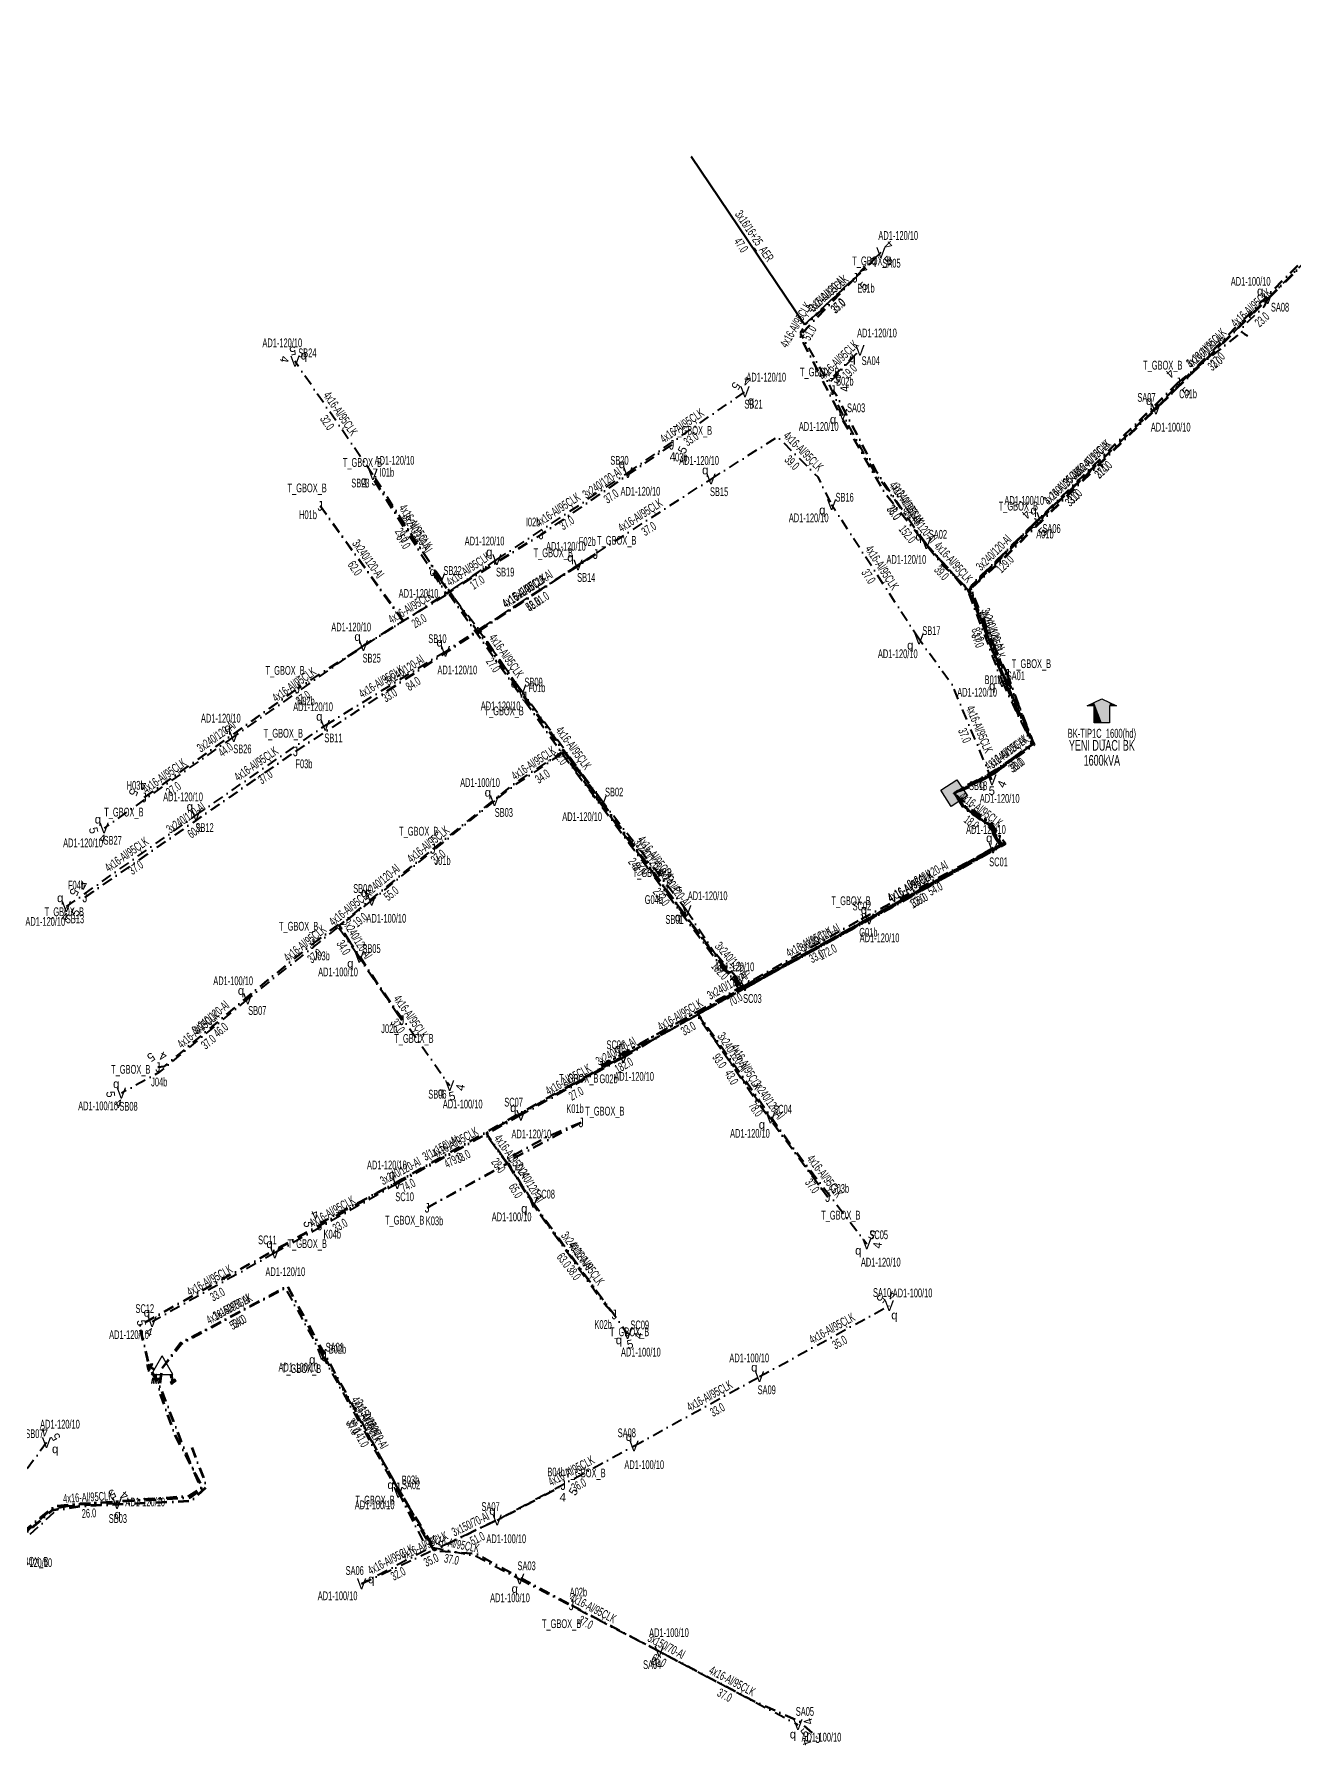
# Model space of a CAD drawing. Header units: millimetres. Extents: x 553786 to 559346, y 4090997 to 4099532.
# Drawn here: x 558039.1 to 558333, y 4093648.8 to 4094047.6 of the extents above; entities that cross this region are included whole.
import ezdxf
from ezdxf.enums import TextEntityAlignment as Align

# ---------------------------------------------------------------- set-up
doc = ezdxf.new("R2010")
doc.units = ezdxf.units.MM
doc.linetypes.add('DASHDOT', pattern=[5, 2.5, -1.25, 0, -1.25])
for name, color, linetype, lineweight in [('DIREK_AYD_YENI', 152, 'Continuous', 25), ('DIREK_BOX_YENI', 5, 'Continuous', 25), ('HAT_AG_HAVAI_YENI', 3, 'Continuous', 50), ('HAT_AYD_YERALTI_YENI', 4, 'DASHDOT', 40), ('HAT_BOX_YERALTI_YENI', 5, 'DASHDOT', 50), ('HAT_OG_YERALTI_YENI', 1, 'DASHDOT', 70), ('TRAFO_MEVCUT', 5, 'Continuous', 30), ('TRAFO_TADILAT_BYSK', 5, 'Continuous', 30), ('TRAFO_YENI', 5, 'Continuous', 30)]:
    doc.layers.add(name, color=color, linetype=linetype, lineweight=lineweight)
doc.styles.add('Direk', font='B_CAD')
doc.styles.get("Standard").update_dxf_attribs({"font": 'Arial'})

# ---------------------------------------------------------------- blocks, each defined once
blk = doc.blocks.new('YENI_BINA_KARE')
blk.add_hatch(color=5).paths.add_polyline_path([(-2.25, -2.25), (2.25, -2.25), (2.25, 2.25), (-2.25, 2.25)])
at = {"layer": 'TRAFO_TADILAT_BYSK', "linetype": 'Continuous'}
for p, q in [((-2.25, -2.25), (-2.25, 2.25)), ((-2.25, 2.25), (2.25, 2.25)), ((0, 1.8), (0, 2.7)), ((2.25, 2.25), (2.25, -2.25)), ((2.25, -2.25), (-2.25, -2.25))]:
    blk.add_line(p, q, dxfattribs=at)
blk = doc.blocks.new('YENI_BETKOSK')
at = {"layer": 'TRAFO_YENI', "linetype": 'Continuous'}
for p, q in [((-3.4, 2), (0, 3.6)), ((-1.8, 2), (-3.4, 2)), ((-1.8, -2), (-1.8, 2)), ((0, 3.6), (3.4, 2)), ((3.4, 2), (1.8, 2)), ((1.8, 2), (1.8, -2)), ((1.8, -2), (-1.8, -2))]:
    blk.add_line(p, q, dxfattribs=at)
for points in [[(-3.4, 2), (-1.8, 2), (-1.8, 2.752941)], [(-1.8, 2.752941), (0, -2), (0, 3.6)], [(-1.8, -2), (-1.8, 2.752941), (0, -2)], [(0, -2), (0, 3.6), (1.8, -2)], [(0, 3.6), (1.8, -2), (1.8, 2.752941)], [(1.8, 2), (1.8, 2.752941), (3.4, 2)]]:
    blk.add_solid(points, dxfattribs=at)
blk = doc.blocks.new('MEV_DIREK')
h = blk.add_hatch(color=32)
h.paths.add_polyline_path([(-2.14, 0.97), (-2.35, 1.09), (-3.31, -0.55), (-3.09, -0.67), (-2.67, 0.06), (-1.89, -0.39), (-1.79, -0.22), (-2.56, 0.23)])
h.paths.add_polyline_path([(-3.46, -0.17), (-3.33, -0.25), (-2.61, 0.99), (-2.74, 1.06)])
h.paths.add_polyline_path([(-3.54, 0.29), (-3.41, 0.22), (-3.05, 0.82), (-3.18, 0.9)])
h.paths.add_polyline_path([(-3.58, 0.81), (-3.66, 0.68), (-3.53, 0.61), (-3.45, 0.74)])
h.paths.add_polyline_path([(-1.51, -2.34), (-2.26, -2.33), (-2.52, -3.47), (-2.42, -3.47), (-2.21, -2.53), (-1.91, -2.54), (-2.12, -3.47), (-2.02, -3.47), (-1.81, -2.54), (-1.51, -2.54), (-1.72, -3.47), (-1.62, -3.48), (-1.41, -2.54), (-1.11, -2.54), (-1.32, -3.48), (-1.22, -3.48), (-1.01, -2.54), (-0.71, -2.55), (-0.92, -3.48), (-0.82, -3.48), (-0.56, -2.35), (-1.31, -2.34), (-1.31, -1.44), (-1.51, -1.44)])
at = {"layer": 'TRAFO_MEVCUT'}
for points in [[(2.35, -1.57), (2.12, -1.92), (2.08, -1.44), (1.94, -1.44), (2.01, -2.32), (2.25, -1.96), (2.31, -2.67), (2.1, -2.67), (2.39, -2.87), (2.4, -2.86), (2.64, -2.49), (2.45, -2.63)], [(2.35, -1.57), (2.12, -1.92), (2.08, -1.44), (1.94, -1.44), (2.01, -2.32), (2.25, -1.96), (2.31, -2.67), (2.1, -2.67), (2.39, -2.87), (1.98, -3.19), (2.2, -3.79), (2.26, -3.74), (2.08, -3.26), (2.26, -3.13), (2.44, -3.6), (2.49, -3.56), (2.32, -3.08), (2.49, -2.94), (2.67, -3.42), (2.73, -3.38), (2.55, -2.9), (2.73, -2.76), (2.91, -3.24), (2.97, -3.2), (2.79, -2.72), (2.97, -2.58), (3.15, -3.06), (3.21, -3.01), (2.98, -2.42), (2.4, -2.86), (2.64, -2.49), (2.45, -2.63)], [(2.97, -2.58), (3.15, -3.06), (3.21, -3.01), (2.98, -2.42), (2.4, -2.86), (2.64, -2.49), (2.45, -2.63), (2.35, -1.57), (2.12, -1.92), (2.08, -1.44), (1.94, -1.44), (2.01, -2.32), (2.25, -1.96), (2.31, -2.67), (2.1, -2.67), (2.39, -2.87), (1.98, -3.19), (2.2, -3.79), (2.26, -3.74), (2.08, -3.26), (2.26, -3.13), (2.44, -3.6), (2.49, -3.56), (2.32, -3.08), (2.49, -2.94), (2.67, -3.42), (2.73, -3.38), (2.55, -2.9), (2.73, -2.76), (2.91, -3.24), (2.97, -3.2), (2.79, -2.72)]]:
    blk.add_hatch(color=32, dxfattribs=at).paths.add_polyline_path(points)
at = {"layer": 'TRAFO_MEVCUT', "linetype": 'Continuous'}
for p, q in [((-2.5, -1.44), (0, 2.89)), ((2.5, -1.44), (0, 2.89)), ((-2.5, -1.44), (2.5, -1.44))]:
    blk.add_line(p, q, dxfattribs=at)
at = {"layer": 'TRAFO_MEVCUT', "color": 32, "flags": 128}
blk.add_lwpolyline([(1.94, -1.44), (2.08, -1.44), (2.12, -1.92), (2.35, -1.57), (2.45, -2.63), (2.64, -2.49), (2.4, -2.86), (2.98, -2.42), (3.21, -3.01), (3.15, -3.06), (2.97, -2.58), (2.79, -2.72), (2.97, -3.2), (2.91, -3.24), (2.73, -2.76), (2.55, -2.9), (2.73, -3.38), (2.67, -3.42), (2.49, -2.94), (2.32, -3.08), (2.49, -3.56), (2.44, -3.6), (2.26, -3.13), (2.08, -3.26), (2.26, -3.74), (2.2, -3.79), (1.98, -3.19), (2.39, -2.87), (2.1, -2.67), (2.31, -2.67), (2.25, -1.96), (2.01, -2.32), (1.94, -1.44)], dxfattribs=at)
at = {"layer": 'TRAFO_TADILAT_BYSK', "color": 32, "flags": 128}
for points in [[(-3.53, 0.61), (-3.45, 0.74), (-3.58, 0.81), (-3.66, 0.68), (-3.53, 0.61)], [(-3.41, 0.22), (-3.05, 0.82), (-3.18, 0.9), (-3.54, 0.29), (-3.41, 0.22)], [(-3.33, -0.25), (-2.61, 0.99), (-2.74, 1.06), (-3.46, -0.17), (-3.33, -0.25)], [(-1.79, -0.22), (-2.56, 0.23), (-2.14, 0.97), (-2.35, 1.09), (-3.31, -0.55), (-3.09, -0.67), (-2.67, 0.06), (-1.89, -0.39), (-1.79, -0.22)], [(-1.31, -1.44), (-1.51, -1.44), (-1.51, -2.34), (-2.26, -2.33), (-2.52, -3.47), (-2.42, -3.47), (-2.21, -2.53), (-1.91, -2.54), (-2.12, -3.47), (-2.02, -3.47), (-1.81, -2.54), (-1.51, -2.54), (-1.72, -3.47), (-1.62, -3.48), (-1.41, -2.54), (-1.11, -2.54), (-1.32, -3.48), (-1.22, -3.48), (-1.01, -2.54), (-0.71, -2.55), (-0.92, -3.48), (-0.82, -3.48), (-0.56, -2.35), (-1.31, -2.34), (-1.31, -1.44)]]:
    blk.add_lwpolyline(points, dxfattribs=at)

msp = doc.modelspace()

# ---------------------------------------------------------------- linework, layer by layer
at = {"layer": 'HAT_AG_HAVAI_YENI'}
msp.add_line((558218.852354, 4093979.954749), (558192.380048, 4094019.091975), dxfattribs=at)
at = {"layer": 'HAT_AYD_YERALTI_YENI', "flags": 128}
for points in [[(558326.925239, 4093985.970238), (558353.328237, 4094012.142241)], [(558236.65775, 4093996.704391), (558218.98084, 4093979.900464), (558217.836563, 4093977.938845), (558224.484212, 4093966.229267), (558231.77733, 4093973.92409)], [(558218.852354, 4093979.954749), (558232.079203, 4093992.030294), (558236.65775, 4093996.704391)], [(558300.843654, 4093960.202861), (558326.925239, 4093985.970238)], [(558326.925239, 4093985.970238), (558326.056194, 4093984.066265), (558322.577256, 4093980.880731), (558321.068319, 4093979.204135), (558320.523425, 4093978.449666), (558321.445553, 4093977.737113), (558322.221899, 4093977.293757)], [(558118.128328, 4093944.883782), (558099.955795, 4093971.339694)], [(558227.748077, 4093958.92697), (558224.313599, 4093966.637543), (558231.77733, 4093973.92409)], [(558177.628, 4093945.342), (558204.949535, 4093964.220498)], [(558247.251, 4093928.78), (558235.141609, 4093945.49996), (558227.748077, 4093958.92697)], [(558274.049099, 4093934.847017), (558299.798215, 4093959.504551), (558300.843654, 4093960.202861)], [(558197.026, 4093943.872), (558212.582988, 4093953.725837), (558221.940302, 4093944.368524), (558225.166737, 4093937.890567)], [(558274.049099, 4093934.847017), (558287.102187, 4093947.571374), (558288.512699, 4093946.54334)], [(558133.861034, 4093920.520381), (558118.128328, 4093944.883782)], [(558147.063277, 4093925.087659), (558177.628, 4093945.342)], [(558165.992613, 4093923.846361), (558197.026, 4093943.872)], [(558245.568638, 4093906.536043), (558225.166737, 4093937.890567)], [(558247.251, 4093928.78), (558257.193907, 4093917.728993), (558258.235459, 4093919.480693), (558274.049099, 4093934.847017)], [(558247.251, 4093928.78), (558257.121427, 4093917.236171), (558264.930223, 4093896.621213)], [(558133.861034, 4093920.520381), (558135.800317, 4093917.579018), (558147.063277, 4093925.087659)], [(558147.063277, 4093925.087659), (558135.954115, 4093917.64724), (558142.908839, 4093908.723036), (558165.992613, 4093923.846361)], [(558165.992613, 4093923.846361), (558143.152587, 4093908.56095), (558150.673537, 4093897.439546), (558152.788179, 4093894.467545)], [(558133.861034, 4093920.520381), (558136.198316, 4093917.45477), (558119.628177, 4093907.323313), (558115.920884, 4093905.023587)], [(558152.788179, 4093894.467545), (558142.724201, 4093908.723036), (558135.067832, 4093903.683165)], [(558115.920884, 4093905.023587), (558085.672259, 4093883.786261)], [(558107.00887, 4093886.417928), (558135.067832, 4093903.683165)], [(558262.581293, 4093873.697637), (558253.31486, 4093895.896598), (558245.568638, 4093906.536043)], [(558264.930223, 4093896.621213), (558271.850083, 4093882.035468), (558262.268311, 4093875.1724), (558253.741, 4093870.607)], [(558171.618776, 4093868.760917), (558152.788179, 4093894.467545)], [(558085.672259, 4093883.786261), (558055.404438, 4093862.463569)], [(558076.850569, 4093865.433277), (558107.00887, 4093886.417928)], [(558171.618776, 4093868.760917), (558162.666027, 4093880.117282), (558150.584502, 4093872.036261), (558146.503987, 4093868.835857)], [(558146.503987, 4093868.835857), (558117.85887, 4093845.622581)], [(558191.365931, 4093843.173565), (558171.618776, 4093868.760917)], [(558191.365931, 4093843.173565), (558203.599827, 4093824.772648), (558224.467278, 4093835.843687), (558264.63516, 4093858.537112), (558262.111764, 4093863.091534), (558256.080234, 4093867.39977), (558253.741, 4093870.607)], [(558253.741, 4093870.607), (558254.565776, 4093869.46738), (558256.022491, 4093867.464396), (558261.812936, 4093863.130667), (558264.398606, 4093858.614849), (558263.597412, 4093857.995745), (558262.847, 4093857.83)], [(558046.608578, 4093844.136251), (558076.850569, 4093865.433277)], [(558262.847, 4093857.83), (558233.9305, 4093841.219778)], [(558117.85887, 4093845.622581), (558088.949315, 4093822.617906)], [(558117.85887, 4093845.622581), (558110.08542, 4093839.375373), (558114.932901, 4093832.338745)], [(558233.9305, 4093841.219778), (558204.943, 4093825.732)], [(558114.932901, 4093832.338745), (558136.047566, 4093802.382963)], [(558204.943, 4093825.732), (558176.561, 4093808.887)], [(558204.943, 4093825.732), (558193.704255, 4093818.828693), (558210.905208, 4093794.7899)], [(558088.949315, 4093822.617906), (558068.174314, 4093805.405132), (558059.437211, 4093800.620528)], [(558176.561, 4093808.887), (558152.664484, 4093795.458394)], [(558152.664484, 4093795.458394), (558123.825449, 4093779.502615)], [(558152.664484, 4093795.458394), (558144.62524, 4093790.954599), (558153.303258, 4093778.706899), (558155.528, 4093775.125)], [(558210.905208, 4093794.7899), (558233.372044, 4093765.458197)], [(558123.825449, 4093779.502615), (558095.244042, 4093763.334095)], [(558155.528, 4093775.125), (558177.558153, 4093744.506432)], [(558095.244042, 4093763.334095), (558066.609749, 4093747.298715)], [(558068.96, 4093736.43), (558073.368808, 4093742.073061), (558097.603867, 4093755.282729), (558106.161268, 4093739.682384)], [(558208.340188, 4093734.488168), (558238.620934, 4093751.044104)], [(558106.161268, 4093739.682384), (558124.018736, 4093707.498833)], [(558179.05686, 4093718.314995), (558208.340188, 4093734.488168)], [(558041.976142, 4093719.112277), (558036.055394, 4093711.031257), (558025.894111, 4093703.750338), (558013.652566, 4093700.549934), (558009.25201, 4093700.069873)], [(558147.125685, 4093701.028396), (558179.05686, 4093718.314995)], [(558058.43592, 4093704.883153), (558045.140206, 4093704.139779), (558035.662086, 4093695.400215)], [(558124.018736, 4093707.498833), (558130.813659, 4093694.215243), (558115.488647, 4093686.152687)], [(558124.018736, 4093707.498833), (558131.743481, 4093694.703575), (558141.984774, 4093692.703322), (558152.386087, 4093687.262635)], [(558115.488647, 4093686.152687), (558146.323309, 4093700.677598), (558147.125685, 4093701.028396)], [(558152.386087, 4093687.262635), (558184.930427, 4093670.410825)], [(558184.930427, 4093670.410825), (558217.301091, 4093653.295429)]]:
    msp.add_lwpolyline(points, dxfattribs=at)
at = {"layer": 'HAT_BOX_YERALTI_YENI', "flags": 128}
for points in [[(558366.384928, 4094026.161509), (558301.389953, 4093961.145531), (558273.074639, 4093933.677608), (558257.136492, 4093917.881133), (558265.001693, 4093898.628536), (558272.15615, 4093882.052863), (558262.530987, 4093874.982717), (558255.730711, 4093871.511742), (558253.741, 4093870.607)], [(558230.673245, 4093990.843749), (558217.74422, 4093977.316158), (558227.560702, 4093958.042333), (558237.496645, 4093940.71009), (558251.14395, 4093923.710816), (558257.488749, 4093917.725156), (558265.213502, 4093897.92743), (558272.527979, 4093881.897833), (558262.412214, 4093874.738984), (558257.587772, 4093872.093322), (558253.741, 4093870.607)], [(558230.673245, 4093990.843749), (558220.038682, 4093980.630129), (558218.852354, 4093979.954749)], [(558306.013, 4093966.382), (558320.932149, 4093978.24387), (558322.221899, 4093977.293757)], [(558266.118745, 4093898.414354), (558256.93721, 4093918.001487), (558247.066364, 4093928.683636), (558235.584921, 4093945.704431), (558226.119726, 4093963.688302), (558225.423582, 4093964.645699)], [(558306.013, 4093966.382), (558271.051272, 4093932.121233), (558257.521556, 4093918.591517), (558263.472244, 4093901.604301), (558271.972589, 4093882.053507), (558263.336602, 4093875.26719), (558256.252981, 4093871.796215), (558253.741, 4093870.607)], [(558187.854058, 4093951.882503), (558157.430217, 4093930.923857)], [(558272.522701, 4093933.589869), (558287.625346, 4093947.600391), (558288.512699, 4093946.54334)], [(558118.4877, 4093943.499045), (558135.254617, 4093917.131716), (558157.430217, 4093930.923857)], [(558118.4877, 4093943.499045), (558137.41809, 4093915.644328), (558153.49329, 4093892.815239), (558174.451936, 4093864.284437), (558199.449828, 4093830.776183), (558204.723293, 4093825.232283), (558265.570975, 4093859.03655), (558262.190549, 4093863.904365), (558256.646649, 4093866.879141), (558253.741, 4093870.607)], [(558105.831884, 4093937.596986), (558125.115347, 4093910.759148), (558100.516776, 4093894.995227)], [(558105.831884, 4093937.596986), (558125.323373, 4093910.759148), (558135.620673, 4093917.415988), (558162.539288, 4093879.47302), (558199.8592, 4093829.57792), (558204.727014, 4093824.98054), (558265.845131, 4093858.784808), (558260.436448, 4093865.14001), (558255.974284, 4093867.844351), (558253.741, 4093870.607)], [(558272.522701, 4093933.589869), (558257.937275, 4093919.28617), (558257.313197, 4093918.038013), (558264.801049, 4093898.401777), (558269.1696, 4093887.792437), (558272.289994, 4093882.071715), (558261.888681, 4093874.998822), (558256.271972, 4093872.29448), (558253.741, 4093870.607)], [(558100.088682, 4093880.337543), (558152.88119, 4093915.083252), (558170.076528, 4093926.356888)], [(558170.076528, 4093926.356888), (558142.875127, 4093908.728049), (558153.530087, 4093893.171239)], [(558064.795437, 4093869.576944), (558100.516776, 4093894.995227)], [(558266.118745, 4093898.414354), (558269.506034, 4093889.409569), (558271.906337, 4093883.316492), (558272.152522, 4093882.454845), (558262.551309, 4093875.007751), (558255.411946, 4093871.43807), (558253.741, 4093870.607)], [(558153.530087, 4093893.171239), (558173.704619, 4093865.593804), (558197.603508, 4093833.309111), (558204.770013, 4093825.06087), (558241.81949, 4093845.343431), (558265.617695, 4093858.865138), (558261.290749, 4093864.003387), (558256.963802, 4093867.924682), (558254.935546, 4093869.547286), (558253.741, 4093870.607)], [(558050.950682, 4093846.275668), (558100.088682, 4093880.337543)], [(558132.173548, 4093857.589008), (558151.398506, 4093873.031788), (558162.230751, 4093880.111687), (558196.103488, 4093835.40464), (558204.958014, 4093825.416734), (558265.143109, 4093858.842901), (558261.530462, 4093863.16391), (558256.005237, 4093867.27241), (558253.741, 4093870.607)], [(558166.733304, 4093793.804966), (558158.878377, 4093790.480096), (558148.957124, 4093785.039409), (558144.556568, 4093791.280197), (558206.942753, 4093826.225986), (558261.003258, 4093856.186483), (558265.126856, 4093858.52524), (558261.495628, 4093863.510485), (558256.07956, 4093867.01862), (558253.741, 4093870.607)], [(558232.061349, 4093841.21732), (558264.797037, 4093858.697581), (558262.300722, 4093863.066132), (558257.412105, 4093866.290539), (558255.331842, 4093868.786855), (558253.741, 4093870.607)], [(558124.865628, 4093817.620176), (558110.25083, 4093839.73379), (558132.173548, 4093857.589008)], [(558186.476205, 4093847.877028), (558203.883729, 4093824.843787), (558193.802457, 4093819.16307), (558207.324164, 4093799.240555), (558224.270219, 4093776.356573)], [(558104.043196, 4093835.400369), (558110.167, 4093840.027194), (558115.61594, 4093831.183147), (558124.865628, 4093817.620176)], [(558171.403678, 4093807.021788), (558232.061349, 4093841.21732)], [(558067.983581, 4093806.710043), (558069.456868, 4093806.834939), (558093.379888, 4093826.80546), (558104.043196, 4093835.400369)], [(558224.270219, 4093776.356573), (558193.709187, 4093819.551538), (558171.403678, 4093807.021788)], [(558166.733304, 4093793.804966), (558149.359153, 4093784.596524), (558155.295375, 4093774.95697), (558173.189944, 4093750.526523), (558174.458885, 4093748.999075)], [(558130.817124, 4093773.894254), (558149.522535, 4093784.269759), (558144.457684, 4093790.968433), (558106.389614, 4093770.600109), (558105.784, 4093769.74)], [(558130.817124, 4093773.894254), (558149.757225, 4093784.319318), (558156.398063, 4093773.357934), (558171.840013, 4093751.835217), (558174.458885, 4093748.999075)], [(558068.96, 4093736.43), (558073.796571, 4093742.480737), (558098.198959, 4093755.61741), (558106.786326, 4093739.224375)], [(558068.96, 4093736.43), (558073.20896, 4093742.358012), (558098.298953, 4093755.437252), (558110.275092, 4093733.565656), (558123.811892, 4093708.610059), (558132.836425, 4093693.876128), (558142.229306, 4093693.139431), (558164.441609, 4093681.144013)], [(558106.786326, 4093739.224375), (558123.865332, 4093708.660144)], [(558123.865332, 4093708.660144), (558132.400835, 4093693.906173), (558150.959922, 4093702.973208), (558162.525703, 4093709.169744)], [(558164.441609, 4093681.144013), (558207.037489, 4093658.773058), (558217.57225, 4093654.104244), (558222.001638, 4093650.153708)]]:
    msp.add_lwpolyline(points, dxfattribs=at)
at = {"layer": 'HAT_OG_YERALTI_YENI', "flags": 128}
for points in [[(558253.741, 4093870.607), (558263.885745, 4093875.950412), (558272.307038, 4093882.278105), (558258.161252, 4093917.018491), (558257.953226, 4093918.682701), (558264.714079, 4093924.819476), (558350.100127, 4094008.676697), (558383.210272, 4094045.602462), (558384.684772, 4094047.648725), (558456.700305, 4093973.521367), (558486.947117, 4094003.666118), (558514.995571, 4094029.89175), (558522.584755, 4094027.119711), (558525.351, 4094026.538)], [(558023.116, 4093592.623), (558020.43422, 4093600.521769), (558016.193685, 4093614.683557), (558003.474055, 4093647.069065), (557989.274142, 4093684.338216), (558028.097848, 4093692.384602), (558031.544437, 4093693.307795), (558043.91523, 4093704.324571), (558075.280845, 4093706.655663), (558078.050426, 4093708.440503), (558073.496004, 4093719.27264), (558068.758594, 4093731.506433), (558066.112106, 4093736.491678), (558063.631591, 4093746.375046), (558206.203725, 4093825.854147), (558264.460917, 4093858.460896), (558261.597457, 4093863.26081), (558255.980747, 4093867.525348), (558253.741, 4093870.607)], [(558023.116, 4093592.623), (558016.474963, 4093613.24227), (558003.791449, 4093645.376374), (557989.220996, 4093684.409731), (558024.633751, 4093691.747935), (558031.192919, 4093693.727719), (558042.934046, 4093703.62246), (558049.549611, 4093704.862754), (558075.488167, 4093706.276508), (558078.423449, 4093708.548985), (558071.89008, 4093721.047604), (558068.240358, 4093731.28056), (558068.96, 4093736.43)], [(558075.873, 4093717.953), (558079.365889, 4093708.769036), (558075.673115, 4093705.44554), (558050.192975, 4093704.276161), (558047.300302, 4093703.783791), (558043.238251, 4093703.291422), (558031.557371, 4093693.150362), (557989.803422, 4093683.85714), (558016.613408, 4093613.531569), (558021.125986, 4093599.385973), (558023.116, 4093592.623)]]:
    msp.add_lwpolyline(points, dxfattribs=at)

# ---------------------------------------------------------------- block references
at = {"layer": 'TRAFO_MEVCUT'}
msp.add_blockref('MEV_DIREK', (558068.96, 4093736.43), dxfattribs=at)
msp.add_blockref('MEV_DIREK', (558068.96, 4093736.43), dxfattribs=at)
at = {"layer": 'TRAFO_YENI'}
msp.add_blockref('YENI_BETKOSK', (558288.224091, 4093889.008061), dxfattribs=at)
msp.add_blockref('YENI_BETKOSK', (558288.224091, 4093889.008061), dxfattribs=at)
at = {"layer": 'TRAFO_YENI', "rotation": 212.855722}
msp.add_blockref('YENI_BINA_KARE', (558253.741, 4093870.607), dxfattribs=at)
msp.add_blockref('YENI_BINA_KARE', (558253.741, 4093870.607), dxfattribs=at)

# ---------------------------------------------------------------- texts
at = {"layer": 'DIREK_AYD_YENI', "width": 0.53}
for s, p in [('AD1-120/10', (558240.708853, 4094000.695233)), ('SA05', (558239.136128, 4093994.233025)), ('AD1-100/10', (558322.944623, 4093989.992684)), ('SA08', (558329.796024, 4093983.968091)), ('AD1-120/10', (558235.745909, 4093977.951777)), ('AD1-120/10', (558096.990118, 4093975.657182)), ('SB24', (558102.840751, 4093973.321367)), ('SA04', (558234.294145, 4093971.49188)), ('AD1-120/10', (558209.90658, 4093967.645692)), ('SA07', (558298.631691, 4093962.915281)), ('SB21', (558206.939175, 4093961.34103)), ('SA03', (558230.882408, 4093960.484522)), ('AD1-120/10', (558222.152115, 4093956.146154)), ('AD1-100/10', (558304.281612, 4093955.987065)), ('AD1-120/10', (558123.167324, 4093948.240408)), ('SB20', (558175.666402, 4093948.240643)), ('AD1-120/10', (558194.250096, 4093948.213882)), ('SB23', (558115.21543, 4093942.943413)), ('AD1-120/10', (558180.553767, 4093941.01861)), ('SB15', (558198.91129, 4093940.923156)), ('SB16', (558228.205013, 4093939.628058)), ('AD1-100/10', (558270.11481, 4093938.889385)), ('AD1-120/10', (558219.815396, 4093934.830311)), ('SA02', (558249.973077, 4093930.980068)), ('SA06', (558276.47903, 4093932.328002)), ('AD1-120/10', (558144.185324, 4093929.417578)), ('AD1-120/10', (558163.172623, 4093928.183403)), ('SB22', (558136.724997, 4093922.532275)), ('SB19', (558149.003801, 4093922.174865)), ('AD1-120/10', (558242.606908, 4093925.122468)), ('SB14', (558167.914852, 4093920.921468)), ('AD1-120/10', (558128.776975, 4093917.202971)), ('AD1-120/10', (558113.059803, 4093909.355669)), ('SB10', (558133.188312, 4093906.63569)), ('SB17', (558248.4512, 4093908.521196)), ('SB25', (558117.849727, 4093902.103045)), ('AD1-120/10', (558240.604028, 4093903.117034)), ('AD1-120/10', (558137.832523, 4093899.340132)), ('SA01', (558268.15047, 4093897.992348)), ('SB09', (558155.629678, 4093896.511043)), ('AD1-120/10', (558259.111545, 4093894.143703)), ('AD1-120/10', (558104.170295, 4093890.752781)), ('AD1-120/10', (558147.932688, 4093890.962036)), ('AD1-120/10', (558082.643066, 4093888.093502)), ('SB11', (558108.926252, 4093883.48985)), ('SB26', (558087.685673, 4093880.923367)), ('AD1-100/10', (558143.129275, 4093873.068737)), ('SB02', (558174.416153, 4093870.86441)), ('SB18', (558259.351396, 4093872.349392)), ('AD1-120/10', (558073.833975, 4093869.742634)), ('SB03', (558148.685846, 4093866.099164)), ('AD1-120/10', (558264.385019, 4093869.376575)), ('SB12', (558078.857707, 4093862.565979)), ('AD1-120/10', (558166.950648, 4093865.119698)), ('AD1-120/10', (558261.183212, 4093862.1274)), ('AD1-120/10', (558050.491709, 4093859.002712)), ('SB27', (558057.420126, 4093859.602276)), ('SC01', (558264.110663, 4093854.566083)), ('SB04', (558115.667392, 4093848.351577)), ('AD1-120/10', (558196.237799, 4093846.666458)), ('SC02', (558232.233956, 4093844.281108)), ('AD1-120/10', (558041.695039, 4093840.676037)), ('SB13', (558048.623794, 4093841.274625)), ('AD1-100/10', (558121.267557, 4093841.398742)), ('SB01', (558188.521455, 4093841.134213)), ('SB05', (558117.80446, 4093834.339782)), ('AD1-120/10', (558236.348256, 4093836.857057)), ('AD1-120/10', (558202.48489, 4093830.094018)), ('AD1-100/10', (558085.523354, 4093826.837027)), ('AD1-100/10', (558109.99516, 4093828.897896)), ('SC03', (558206.684402, 4093822.695963)), ('SB07', (558091.155584, 4093819.900853)), ('SC06', (558174.810384, 4093811.917733)), ('AD1-120/10', (558179.079534, 4093804.526818)), ('SB06', (558133.186803, 4093800.366522)), ('SC07', (558150.959958, 4093798.515286)), ('AD1-100/10', (558054.006007, 4093797.646297)), ('SB08', (558061.118313, 4093797.550691)), ('AD1-100/10', (558139.082842, 4093798.076759)), ('SC04', (558213.718049, 4093796.872668)), ('AD1-120/10', (558155.112081, 4093791.096153)), ('AD1-120/10', (558206.109819, 4093791.239155)), ('AD1-120/10', (558121.384836, 4093783.864989)), ('SC10', (558125.534326, 4093776.448153)), ('SC08', (558158.436788, 4093777.071523)), ('AD1-100/10', (558150.499107, 4093771.759732)), ('SC11', (558093.527317, 4093766.384153)), ('SC05', (558236.150618, 4093767.586466)), ('AD1-120/10', (558097.69924, 4093758.972012)), ('AD1-120/10', (558236.635287, 4093761.197851)), ('SA10', (558236.941891, 4093754.115067)), ('AD1-100/10', (558244.054998, 4093754.015168)), ('SC12', (558064.899623, 4093750.352478)), ('SC09', (558180.399193, 4093746.550568)), ('AD1-120/10', (558061.219282, 4093744.28002)), ('SA01', (558109.225825, 4093741.373091)), ('AD1-100/10', (558180.649305, 4093740.210201)), ('AD1-100/10', (558205.942675, 4093738.851085)), ('AD1-100/10', (558100.743459, 4093736.693395)), ('SA09', (558210.025775, 4093731.420791)), ('AD1-120/10', (558045.116887, 4093723.39897)), ('SB07', (558039.152836, 4093721.180838)), ('SA08', (558177.377641, 4093721.385862)), ('AD1-100/10', (558181.442637, 4093713.952013)), ('SA02', (558127.047617, 4093709.252653)), ('AD1-120/10', (558064.990407, 4093705.249619)), ('AD1-100/10', (558118.539657, 4093704.578481)), ('SA07', (558145.590159, 4093704.173576)), ('SB03', (558058.631303, 4093701.38861)), ('AD1-100/10', (558149.252022, 4093696.673075)), ('AD1-120/10', (558038.641122, 4093691.084795)), ('SA06', (558113.893284, 4093689.267942)), ('SA03', (558154.0019, 4093690.367333)), ('AD1-100/10', (558109.89701, 4093683.366493)), ('AD1-100/10', (558150.116069, 4093682.900914)), ('AD1-100/10', (558187.212895, 4093674.772848)), ('SA04', (558183.307742, 4093667.309713)), ('SA05', (558218.937054, 4093656.389557)), ('AD1-100/10', (558222.794103, 4093650.3911))]:
    msp.add_text(s, height=2.05, dxfattribs=at).set_placement(p, align=Align.MIDDLE_CENTER)
at = {"layer": 'DIREK_AYD_YENI', "color": 32, "style": 'Direk'}
for s, rotation, p in [('4', 134.570677, (558238.438714, 4093998.458862)), ('5', 405.081166, (558238.42802, 4093994.93913)), ('5', 191.985125, (558099.43665, 4093973.785198)), ('4', 259.485125, (558097.497776, 4093971.795921)), ('4', 169.643505, (558205.398966, 4093966.679768)), ('5', 237.143504, (558202.849455, 4093965.576839)), ('5', 359.302513, (558262.55086, 4093871.197822)), ('4', 427.087324, (558264.884042, 4093872.724318)), ('5', 282.663447, (558052.965251, 4093861.91551)), ('4', 350.163447, (558054.977343, 4093860.000322)), ('5', 417.653988, (558048.720659, 4093842.798674)), ('4', 350.153989, (558046.181076, 4093841.673074)), ('5', 276.205954, (558056.951862, 4093800.350271)), ('5', 372.678522, (558136.596268, 4093799.943921)), ('4', 440.178522, (558138.510926, 4093801.956516)), ('4', 343.705954, (558058.735794, 4093798.220942)), ('5', 149.950579, (558234.623911, 4093767.622181)), ('4', 442.450579, (558235.850374, 4093765.129744)), ('5', 231.167544, (558236.673477, 4093752.611717)), ('4', 163.667545, (558239.32396, 4093753.44322)), ('5', 276.749096, (558064.127074, 4093747.004911)), ('4', 344.249095, (558065.93111, 4093744.892588)), ('4', 440.735132, (558180.02554, 4093744.103935)), ('5', 373.235133, (558178.130523, 4093742.072835)), ('4', 188.770765, (558041.594938, 4093721.583043)), ('5', 121.270765, (558044.112951, 4093720.409985)), ('5', 205.700118, (558057.351768, 4093707.135843)), ('4', 138.200118, (558060.102247, 4093706.746846)), ('5', 399.633176, (558218.895766, 4093651.370069)), ('4', 107.133175, (558219.690148, 4093654.031914))]:
    msp.add_text(s, height=2, rotation=rotation, dxfattribs=at).set_placement(p, align=Align.MIDDLE_CENTER)
at = {"layer": 'DIREK_AYD_YENI', "color": 4, "style": 'Direk'}
for p in [(558234.876787, 4093994.949919), (558325.157472, 4093987.738004), (558102.016478, 4093972.755175), (558230.022679, 4093972.143304), (558206.370706, 4093962.163735), (558299.26368, 4093962.140304), (558225.509269, 4093957.814433), (558176.226858, 4093947.412459), (558116.047687, 4093943.497804), (558195.679364, 4093945.978317), (558222.996539, 4093936.649502), (558272.281332, 4093936.614784), (558245.483233, 4093930.547767), (558145.29551, 4093926.855426), (558164.224846, 4093925.614127), (558132.093267, 4093922.288148), (558114.543139, 4093907.109688), (558133.725318, 4093905.792112), (558243.509664, 4093905.118077), (558151.020412, 4093896.235312), (558262.630047, 4093895.641831), (558105.639311, 4093888.509413), (558084.234106, 4093885.831186), (558144.945515, 4093870.790638), (558169.851009, 4093870.528684), (558260.274224, 4093872.734605), (558075.416899, 4093867.481347), (558053.964661, 4093864.507351), (558261.944384, 4093860.161369), (558116.091103, 4093847.390348), (558045.169138, 4093846.18027), (558232.718683, 4093843.406442), (558189.334162, 4093841.716885), (558112.881787, 4093830.909433), (558203.175233, 4093827.499767), (558087.373408, 4093824.558658), (558175.31056, 4093811.051809), (558058.236425, 4093802.813269), (558134.004164, 4093800.942648), (558150.896717, 4093797.226161), (558208.896035, 4093793.302209), (558122.604823, 4093781.684374), (558153.450294, 4093773.734627), (558094.01781, 4093765.512708), (558231.387349, 4093763.938005), (558065.388231, 4093749.479974), (558239.820251, 4093748.850559), (558175.528839, 4093743.046334), (558103.972299, 4093738.474736), (558207.136198, 4093736.679151), (558177.857418, 4093720.508472), (558043.992789, 4093717.634734), (558122.25097, 4093709.2666), (558146.02888, 4093703.274953), (558058.575479, 4093702.387051), (558117.726254, 4093687.267639), (558151.231936, 4093685.044994), (558183.771367, 4093668.195745), (558216.132546, 4093651.085338)]:
    msp.add_text('q', height=2, dxfattribs=at).set_placement(p, align=Align.MIDDLE_CENTER)
at = {"layer": 'DIREK_AYD_YENI', "style": 'Direk'}
for p in [(558236.65775, 4093996.704391), (558326.925239, 4093985.970238), (558231.77733, 4093973.92409), (558099.955795, 4093971.339694), (558204.949535, 4093964.220498), (558227.748077, 4093958.92697), (558300.843654, 4093960.202861), (558118.128328, 4093944.883782), (558177.628, 4093945.342), (558197.026, 4093943.872), (558225.166737, 4093937.890567), (558274.049099, 4093934.847017), (558247.251, 4093928.78), (558147.063277, 4093925.087659), (558165.992613, 4093923.846361), (558133.861034, 4093920.520381), (558245.568638, 4093906.536043), (558115.920884, 4093905.023587), (558135.067832, 4093903.683165), (558152.788179, 4093894.467545), (558264.930223, 4093896.621213), (558107.00887, 4093886.417928), (558085.672259, 4093883.786261), (558262.581293, 4093873.697637), (558146.503987, 4093868.835857), (558171.618776, 4093868.760917), (558055.404438, 4093862.463569), (558076.850569, 4093865.433277), (558262.847, 4093857.83), (558046.608578, 4093844.136251), (558117.85887, 4093845.622581), (558191.365931, 4093843.173565), (558233.9305, 4093841.219778), (558114.932901, 4093832.338745), (558088.949315, 4093822.617906), (558204.943, 4093825.732), (558176.561, 4093808.887), (558136.047566, 4093802.382963), (558059.437211, 4093800.620528), (558152.664484, 4093795.458394), (558210.905208, 4093794.7899), (558123.825449, 4093779.502615), (558155.528, 4093775.125), (558095.244042, 4093763.334095), (558233.372044, 4093765.458197), (558238.620934, 4093751.044104), (558066.609749, 4093747.298715), (558177.558153, 4093744.506432), (558106.161268, 4093739.682384), (558208.340188, 4093734.488168), (558041.976142, 4093719.112277), (558179.05686, 4093718.314995), (558124.018736, 4093707.498833), (558058.43592, 4093704.883153), (558147.125685, 4093701.028396), (558152.386087, 4093687.262635), (558115.488647, 4093686.152687), (558184.930427, 4093670.410825), (558217.301091, 4093653.295429)]:
    msp.add_text('V', height=2.5, dxfattribs=at).set_placement(p, align=Align.MIDDLE_CENTER)
at = {"layer": 'DIREK_BOX_YENI', "width": 0.53}
for s, p in [('T_GBOX_B', (558234.582832, 4093994.762858)), ('E01b', (558233.177439, 4093988.398547)), ('T_GBOX_B', (558302.43268, 4093970.435424)), ('T_GBOX_B', (558222.368355, 4093968.847507)), ('B02b', (558228.254362, 4093966.70402)), ('C01b', (558308.330047, 4093963.758778)), ('T_GBOX_B', (558192.691118, 4093955.214701)), ('T_GBOX_B', (558115.694711, 4093947.746709)), ('I03b', (558189.839626, 4093949.000227)), ('T_GBOX_B', (558102.793961, 4093941.802386)), ('I01b', (558121.397389, 4093945.444222)), ('H01b', (558102.99212, 4093935.551077)), ('I02b', (558155.512669, 4093933.851828)), ('T_GBOX_B', (558268.733815, 4093937.562135)), ('A01b', (558274.938424, 4093931.057226)), ('T_GBOX_B', (558160.212971, 4093926.674773)), ('F02b', (558168.169142, 4093929.291488)), ('T_GBOX_B', (558175.031519, 4093929.586785)), ('T_GBOX_B', (558097.653973, 4093899.232466)), ('T_GBOX_B', (558271.791007, 4093900.806303)), ('F01b', (558156.386653, 4093895.19362)), ('B01b', (558262.893759, 4093897.054403)), ('H02b', (558102.476184, 4093892.095103)), ('T_GBOX_B', (558148.753454, 4093889.789496)), ('T_GBOX_B', (558097.226259, 4093884.574843)), ('F03b', (558102.047892, 4093877.437286)), ('H03b', (558062.766232, 4093872.428667)), ('T_GBOX_B', (558060.030153, 4093866.186104)), ('T_GBOX_B', (558128.832473, 4093861.719659)), ('J01b', (558134.374632, 4093854.867753)), ('T_GBOX_B', (558183.318068, 4093852.055804)), ('F04b', (558048.956736, 4093849.152155)), ('T_GBOX_B', (558046.127256, 4093842.932127)), ('G04b', (558183.68394, 4093845.766755)), ('T_GBOX_B', (558229.710389, 4093845.50137)), ('T_GBOX_B', (558100.798602, 4093839.557557)), ('G01b', (558233.745168, 4093838.148973)), ('J03b', (558106.196627, 4093832.641251)), ('J02b', (558121.966906, 4093815.658695)), ('T_GBOX_B', (558127.712164, 4093813.380393)), ('T_GBOX_B', (558061.634196, 4093806.171783)), ('J04b', (558068.279228, 4093803.222552)), ('T_GBOX_B', (558166.164279, 4093804.073372)), ('G02b', (558173.118981, 4093803.97093)), ('K01b', (558165.299262, 4093796.997696)), ('T_GBOX_B', (558172.244951, 4093796.425989)), ('G03b', (558227.116423, 4093778.393513)), ('T_GBOX_B', (558125.545415, 4093770.981376)), ('K03b', (558132.507335, 4093770.829423)), ('T_GBOX_B', (558227.313637, 4093772.152305)), ('K04b', (558108.645771, 4093767.72499)), ('T_GBOX_B', (558102.813597, 4093765.521355)), ('K02b', (558171.856611, 4093746.658527)), ('T_GBOX_B', (558178.016718, 4093744.937684)), ('B02b', (558109.864464, 4093740.890229)), ('T_GBOX_B', (558101.478708, 4093736.351952)), ('B04b', (558160.872807, 4093712.254859)), ('T_GBOX_B', (558167.850417, 4093712.022537)), ('B03b', (558126.907865, 4093710.390173)), ('T_GBOX_B', (558118.6446, 4093705.691559)), ('T_GBOX_B', (558037.822139, 4093691.410506)), ('A02b', (558166.086879, 4093684.233202)), ('T_GBOX_B', (558162.159393, 4093676.858886))]:
    msp.add_text(s, height=2.05, dxfattribs=at).set_placement(p, align=Align.MIDDLE_CENTER)
at = {"layer": 'DIREK_BOX_YENI', "style": 'Direk', "width": 0.8}
for p in [(558230.673245, 4093990.843749), (558306.013, 4093966.382), (558225.423582, 4093964.645699), (558187.854058, 4093951.882503), (558118.4877, 4093943.499045), (558105.831884, 4093937.596986), (558157.430217, 4093930.923857), (558272.522701, 4093933.589869), (558170.076528, 4093926.356888), (558266.118745, 4093898.414354), (558100.516776, 4093894.995227), (558153.530087, 4093893.171239), (558100.088682, 4093880.337543), (558064.795437, 4093869.576944), (558132.173548, 4093857.589008), (558050.950682, 4093846.275668), (558186.476205, 4093847.877028), (558232.061349, 4093841.21732), (558104.043196, 4093835.400369), (558124.865628, 4093817.620176), (558067.983581, 4093806.710043), (558171.403678, 4093807.021788), (558166.733304, 4093793.804966), (558224.270219, 4093776.356573), (558130.817124, 4093773.894254), (558105.784, 4093769.74), (558174.458885, 4093748.999075), (558106.786326, 4093739.224375), (558123.865332, 4093708.660144), (558162.525703, 4093709.169744), (558164.441609, 4093681.144013), (558222.001638, 4093650.153708)]:
    msp.add_text('J', height=2.25, dxfattribs=at).set_placement(p, align=Align.MIDDLE_CENTER)
at = {"layer": 'DIREK_BOX_YENI', "color": 32, "style": 'Direk'}
for s, rotation, p in [('4', 135.069685, (558232.650734, 4093992.826055)), ('5', 405.682874, (558232.6766, 4093988.887587)), ('5', 516.02172, (558226.561475, 4093967.204057)), ('4', 221.453614, (558304.159362, 4093968.480577)), ('4', 456.02172, (558228.208132, 4093964.939434)), ('5', 401.453614, (558307.866638, 4093964.283423)), ('5', 424.562525, (558190.38261, 4093950.679831)), ('4', 364.562525, (558188.076789, 4093949.091376)), ('4', 223.646468, (558270.590122, 4093935.615984)), ('5', 403.646468, (558274.455279, 4093931.563755)), ('5', 245.434567, (558062.248873, 4093870.740994)), ('4', 185.434567, (558064.530252, 4093872.364358)), ('5', 517.080405, (558187.566634, 4093850.455975)), ('5', 244.729238, (558048.418641, 4093847.470978)), ('4', 184.729238, (558050.71983, 4093849.066135)), ('4', 457.080405, (558189.254853, 4093848.222162)), ('5', 214.845584, (558066.383755, 4093809.007989)), ('4', 154.845584, (558069.173747, 4093809.244507)), ('4', 204.85013, (558104.607311, 4093772.280748)), ('5', 264.85013, (558102.995303, 4093769.991331)), ('5', 418.180828, (558164.904909, 4093707.693472)), ('4', 358.180828, (558162.436816, 4093706.371155)), ('4', 288.270488, (558219.342794, 4093649.275899))]:
    msp.add_text(s, height=2, rotation=rotation, dxfattribs=at).set_placement(p, align=Align.MIDDLE_CENTER)
at = {"layer": 'HAT_AG_HAVAI_YENI', "lineweight": 30, "width": 0.53}
msp.add_text('3x16/16+25_AER', height=2.05, rotation=304.074307, dxfattribs=at).set_placement((558206.320266, 4093999.99959), align=Align.CENTER)
msp.add_text('47.0', height=2.05, rotation=304.074307, dxfattribs=at).set_placement((558204.912136, 4093999.047135), align=Align.TOP_CENTER)
at = {"layer": 'HAT_AYD_YERALTI_YENI', "lineweight": 30, "width": 0.53}
for rotation, p in [(40.716256, (558224.89832, 4093986.279533)), (402.479172, (558323.742701, 4093983.100393)), (419.743563, (558217.67449, 4093979.347945)), (44.311777, (558227.451687, 4093970.889033)), (44.652788, (558313.287059, 4093973.691221)), (304.485124, (558109.742693, 4093958.593001)), (34.643504, (558190.805569, 4093955.480548)), (315, (558217.862686, 4093949.648221)), (43.759424, (558286.33577, 4093947.789697)), (44.269367, (558279.982315, 4093941.817852)), (33.530786, (558161.876067, 4093935.923167)), (32.834212, (558181.048179, 4093934.573352)), (305.913845, (558241.88472, 4093937.638563)), (302.687814, (558127.25047, 4093932.24183)), (303.051427, (558236.080141, 4093922.676888)), (311.97751, (558252.854422, 4093923.823145)), (33.690068, (558140.960302, 4093922.040581)), (33.230795, (558153.984915, 4093916.995698)), (393.791937, (558154.099848, 4093916.910059)), (391.442807, (558127.469846, 4093913.114229)), (290.746323, (558261.820709, 4093907.229788)), (305.221023, (558148.450583, 4093902.085513)), (395.072396, (558100.308152, 4093895.100587)), (31.604811, (558120.592902, 4093895.774477)), (292.656948, (558258.73248, 4093885.124548)), (306.563259, (558164.140915, 4093880.552049)), (395.612623, (558266.564241, 4093879.294961)), (34.830843, (558091.444237, 4093876.623318)), (393.777542, (558156.15269, 4093876.783294)), (395.163445, (558070.048824, 4093873.819801)), (323.187802, (558259.427028, 4093865.978045)), (35.153987, (558061.240164, 4093855.479731)), (399.020432, (558131.64627, 4093857.889602)), (307.086459, (558183.270749, 4093855.004406)), (389.315381, (558243.98784, 4093847.998607)), (29.464905, (558244.133112, 4093847.930458)), (398.787433, (558113.439677, 4093843.161531)), (398.510894, (558102.874828, 4093834.785359)), (387.938243, (558220.33404, 4093835.005321)), (399.64287, (558078.019514, 4093814.66605)), (305.178521, (558126.18499, 4093817.850561)), (390.689553, (558190.318172, 4093818.040454)), (299.522742, (558204.38628, 4093806.299481)), (389.333676, (558164.196539, 4093802.913812)), (388.954449, (558137.83347, 4093788.224259)), (305.319201, (558149.657801, 4093785.322161)), (307.450578, (558222.813422, 4093780.640914)), (389.496869, (558109.116226, 4093772.15818)), (305.735279, (558167.232873, 4093760.312302)), (389.249094, (558080.51158, 4093756.058033)), (28.593228, (558085.079538, 4093749.424229)), (28.926372, (558225.721385, 4093744.886582)), (28.814336, (558197.182113, 4093729.155842)), (299.024283, (558115.833254, 4093724.003012)), (28.193981, (558164.883822, 4093711.617014)), (363.200117, (558051.740613, 4093705.360141)), (25.22315, (558130.543755, 4093694.184099)), (348.948543, (558137.027065, 4093694.537686)), (387.749056, (558122.755393, 4093690.936211)), (332.624391, (558169.049106, 4093679.59154)), (332.133174, (558201.513064, 4093662.604558))]:
    msp.add_text('4x16-Al/95ÇLK', height=2.05, rotation=rotation, dxfattribs=at).set_placement(p, align=Align.CENTER)
for s, rotation, p in [('35.0', 40.716256, (558226.007253, 4093984.991019)), ('51.0', 419.743563, (558219.142914, 4093978.491364)), ('23.0', 402.479172, (558324.890749, 4093981.846604)), ('37.0', 44.652788, (558314.481834, 4093972.481877)), ('19.0', 44.311777, (558228.639243, 4093969.6726)), ('32.0', 304.485124, (558108.341429, 4093957.630474)), ('33.0', 34.643504, (558191.771966, 4093954.08195)), ('39.0', 315, (558216.660604, 4093948.446139)), ('37.0', 43.759424, (558287.511544, 4093946.561871)), ('31.0', 44.269367, (558281.168971, 4093940.600539)), ('37.0', 33.530786, (558162.815122, 4093934.506066)), ('36.0', 305.913845, (558240.50789, 4093936.641397)), ('29.0', 302.687814, (558125.819706, 4093931.323726)), ('37.0', 32.834212, (558181.969937, 4093933.144939)), ('39.0', 311.97751, (558251.590629, 4093922.686118)), ('17.0', 33.690068, (558141.903292, 4093920.626096)), ('37.0', 303.051427, (558234.655233, 4093921.749722)), ('52.0', 33.230795, (558154.916537, 4093915.573699)), ('45.0', 393.791937, (558155.045352, 4093915.497252)), ('28.0', 391.442807, (558128.356647, 4093911.663854)), ('37.0', 290.746323, (558260.230941, 4093906.627595)), ('27.0', 305.221023, (558147.061796, 4093901.105068)), ('33.0', 31.604811, (558121.4838, 4093894.326616)), ('37.0', 395.072396, (558101.284991, 4093893.709262)), ('37.0', 292.656948, (558257.163673, 4093884.469687)), ('32.0', 306.563259, (558162.775476, 4093879.539342)), ('37.0', 34.830843, (558092.415201, 4093875.227887)), ('34.0', 393.777542, (558157.097839, 4093875.370249)), ('38.0', 395.612623, (558267.554154, 4093877.912907)), ('37.0', 395.163445, (558071.027873, 4093872.43003)), ('18.0', 323.187802, (558258.408399, 4093864.617018)), ('37.0', 399.020432, (558132.716586, 4093856.568836)), ('37.0', 35.153987, (558062.218983, 4093854.089798)), ('32.0', 307.086459, (558181.914614, 4093853.979273)), ('108.0', 29.464905, (558244.969326, 4093846.450341)), ('33.0', 389.315381, (558244.820188, 4093846.516312)), ('19.0', 398.787433, (558114.504613, 4093841.836423)), ('37.0', 398.510894, (558103.933356, 4093833.455127)), ('33.0', 387.938243, (558221.130523, 4093833.50345)), ('37.0', 305.178521, (558124.795477, 4093816.871147)), ('33.0', 390.689553, (558191.185828, 4093816.578546)), ('37.0', 399.64287, (558079.104115, 4093813.356988)), ('43.0', 299.522742, (558202.72207, 4093804.843297)), ('27.0', 389.333676, (558165.02936, 4093801.431783)), ('33.0', 388.954449, (558138.656464, 4093786.73675)), ('28.0', 305.319201, (558148.270697, 4093784.339338)), ('37.0', 307.450578, (558221.463829, 4093779.607183)), ('33.0', 389.496869, (558109.953265, 4093770.678529)), ('38.0', 305.735279, (558165.852942, 4093759.319432)), ('33.0', 389.249094, (558081.342212, 4093754.574777)), ('53.0', 28.593228, (558085.893138, 4093747.931562)), ('35.0', 28.926372, (558226.54365, 4093743.39867)), ('33.0', 28.814336, (558198.001467, 4093727.666326)), ('37.0', 299.024283, (558114.34675, 4093723.178206)), ('36.0', 28.193981, (558165.687001, 4093710.118714)), ('26.0', 363.200117, (558051.835513, 4093703.662791)), ('35.0', 25.22315, (558131.268201, 4093692.646186)), ('37.0', 348.948543, (558136.701191, 4093692.869211)), ('32.0', 387.749056, (558123.546913, 4093689.431719)), ('37.0', 332.624391, (558168.267409, 4093678.08192)), ('37.0', 332.133174, (558200.718454, 4093661.101696))]:
    msp.add_text(s, height=2.05, rotation=rotation, dxfattribs=at).set_placement(p, align=Align.TOP_CENTER)
at = {"layer": 'HAT_BOX_YERALTI_YENI', "lineweight": 30, "width": 0.53}
for s, rotation, p in [('3x240/120-Al', 403.843307, (558224.767178, 4093986.34999)), ('3x240/120-Al', 38.486453, (558312.943507, 4093972.978408)), ('3x240/120-Al', 404.129699, (558286.640454, 4093948.02167)), ('3x240/120-Al', 394.562525, (558172.159928, 4093942.103162)), ('3x240/120-Al', 42.851667, (558279.495936, 4093941.218279)), ('3x240/120-Al', 304.001785, (558242.03031, 4093937.66937)), ('3x240/120-Al', 302.452176, (558127.588422, 4093930.771487)), ('3x240/120-Al', 308.758086, (558244.983124, 4093932.742581)), ('3x240/120-Al', 305.697917, (558116.163904, 4093924.674052)), ('3x240/120-Al', 405, (558263.685373, 4093925.957415)), ('3x240/120-Al', 392.946695, (558156.013548, 4093918.255769)), ('3x240/120-Al', 290.873264, (558261.851338, 4093908.522751)), ('3x240/120-Al', 33.351155, (558126.017632, 4093898.420417)), ('3x240/120-Al', 35.434567, (558082.1633, 4093882.978647)), ('3x240/120-Al', 397.798623, (558266.830961, 4093879.402942)), ('3x240/120-Al', 34.729238, (558075.035438, 4093864.005181)), ('3x240/120-Al', 306.795294, (558181.879908, 4093855.034584)), ('3x240/120-Al', 39.161503, (558120.675407, 4093849.320462)), ('3x240/120-Al', 306.723745, (558187.63218, 4093848.038573)), ('3x240/120-Al', 28.101404, (558248.028815, 4093850.707249)), ('3x240/120-Al', 301.637793, (558113.615144, 4093836.051036)), ('3x240/120-Al', 28.698292, (558222.886584, 4093835.947737)), ('3x240/120-Al', 311.557785, (558201.166795, 4093830.974556)), ('3x240/120-Al', 29.411965, (558201.315091, 4093824.859999)), ('3x240/120-Al', 39.854542, (558080.873663, 4093817.472722)), ('3x240/120-Al', 29.255486, (558175.334261, 4093809.494673)), ('3x240/120-Al', 304.165321, (558201.266618, 4093809.679158)), ('3x240/120-Al', 305.279932, (558209.683592, 4093798.444992)), ('3x240/120-Al', 388.149012, (558125.022648, 4093781.533736)), ('3x240/120-Al', 301.209133, (558153.804634, 4093779.279065)), ('3x240/120-Al', 306.221657, (558164.928386, 4093763.24402)), ('3x150/70-Al', 28.29516, (558085.594853, 4093749.797513)), ('3x150/70-Al', 299.19605, (558116.067842, 4093724.356889)), ('3x150/70-Al', 298.476972, (558117.790649, 4093721.493143)), ('3x150/70-Al', 26.037804, (558141.307259, 4093699.20342)), ('3x150/70-Al', 332.291967, (558186.13477, 4093670.711065))]:
    msp.add_text(s, height=2.05, rotation=rotation, dxfattribs=at).set_placement(p, align=Align.CENTER)
for s, rotation, p in [('27.0', 403.843307, (558225.944749, 4093985.123887)), ('32.0', 38.486453, (558314.001467, 4093971.647724)), ('214.0', 404.129699, (558287.824138, 4093946.801469)), ('37.0', 394.562525, (558173.124347, 4093940.703199)), ('33.0', 42.851667, (558280.652111, 4093939.971981)), ('78.0', 304.001785, (558240.620976, 4093936.718698)), ('57.0', 302.452176, (558126.153895, 4093929.859274)), ('152.0', 308.758086, (558243.657471, 4093931.678324)), ('62.0', 305.697917, (558114.783326, 4093923.682082)), ('129.0', 405, (558264.887455, 4093924.755334)), ('51.0', 392.946695, (558156.938107, 4093916.829168)), ('83.0', 290.873264, (558260.262907, 4093907.917038)), ('84.0', 33.351155, (558126.952239, 4093897.000378)), ('44.0', 35.434567, (558083.148913, 4093881.593524)), ('39.0', 397.798623, (558267.87287, 4093878.059654)), ('60.0', 34.729238, (558076.003926, 4093862.60803)), ('248.0', 306.795294, (558180.518581, 4093854.016356)), ('55.0', 39.161503, (558121.748971, 4093848.002335)), ('233.0', 306.723745, (558186.269583, 4093847.022046)), ('54.0', 28.101404, (558248.829572, 4093849.207653)), ('34.0', 301.637793, (558112.167796, 4093835.159305)), ('172.0', 28.698292, (558223.702919, 4093834.456564)), ('192.0', 311.557785, (558199.894707, 4093829.846818)), ('70.0', 29.411965, (558202.149936, 4093823.37911)), ('46.0', 39.854542, (558081.963092, 4093816.167677)), ('182.0', 29.255486, (558176.16506, 4093808.01151)), ('93.0', 304.165321, (558199.860003, 4093808.724467)), ('78.0', 305.279932, (558208.295814, 4093797.46312)), ('74.0', 388.149012, (558125.82465, 4093780.034806)), ('65.0', 301.209133, (558152.350655, 4093778.398187)), ('63.0', 306.221657, (558163.556933, 4093762.239472)), ('54.0', 28.29516, (558086.400677, 4093748.300634)), ('35.0', 299.19605, (558114.583817, 4093723.52763)), ('141.0', 298.476972, (558116.296334, 4093720.682573)), ('51.0', 26.037804, (558142.053498, 4093697.675962)), ('66.0', 332.291967, (558185.344327, 4093669.206007))]:
    msp.add_text(s, height=2.05, rotation=rotation, dxfattribs=at).set_placement(p, align=Align.TOP_CENTER)
at = {"layer": 'HAT_OG_YERALTI_YENI', "lineweight": 30, "width": 0.53}
msp.add_text('3(1x150)-AL', height=2.05, rotation=29.062576, dxfattribs=at).set_placement((558134.611672, 4093787.076899), align=Align.CENTER)
msp.add_text('479.0', height=2.05, rotation=29.062576, dxfattribs=at).set_placement((558136.371894, 4093785.876747), align=Align.TOP_CENTER)
at = {"layer": 'TRAFO_YENI', "width": 0.6}
for s, height, p in [('BK-TIP1C_1600(hd)', 2.1, (558288.224091, 4093883.508061)), ('BK-TIP1C_1600(hd)', 2.1, (558288.224091, 4093883.508061)), ('YENI DUACI BK', 2.5, (558288.224091, 4093880.508061)), ('YENI DUACI BK', 2.5, (558288.224091, 4093880.508061)), ('1600kVA', 2.5, (558288.224091, 4093877.008061)), ('1600kVA', 2.5, (558288.224091, 4093877.008061))]:
    msp.add_text(s, height=height, dxfattribs=at).set_placement(p, align=Align.CENTER)

doc.saveas('drawing.dxf')
